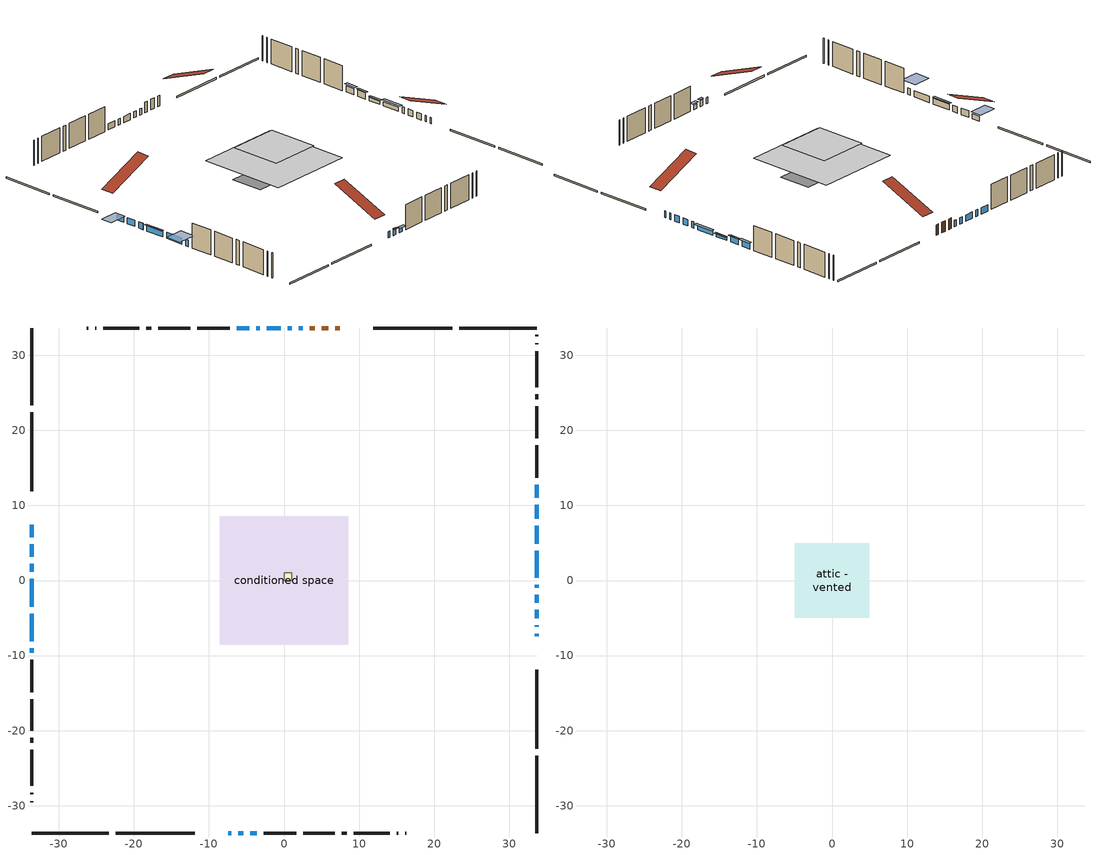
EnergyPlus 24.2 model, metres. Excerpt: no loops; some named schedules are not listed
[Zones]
conditioned space
 floor adiabatic (AdiabaticFloorConstruction): -8.55,-8.55 -8.55,8.55 8.55,8.55 8.55,-8.55 z2.44
 floor foundation (Slab1 construction): -7.34,-3.25 -7.34,3.25 7.34,3.25 7.34,-3.25 z0
 wall outside (RimJoist1 construction): 33.62,33.62 23.32,33.62 / -33.62,-33.62 -23.32,-33.62 / -33.62,33.62 -33.62,23.32 / 33.62,-33.62 33.62,-23.32 z0:0.3
 wall outside (RimJoist2 construction): 22.39,33.62 11.86,33.62 / -22.39,-33.62 -11.86,-33.62 / -33.62,22.39 -33.62,11.86 / 33.62,-22.39 33.62,-11.86 z0:0.3
 wall outside (AdiabaticWallConstruction 1): 7.42,33.62 6.79,33.62 / 5.86,33.62 5,33.62 / 4.08,33.62 3.44,33.62 z0:2.03
 wall outside (AdiabaticWallConstruction): 33.62,-7.42 33.62,-7.11 / -33.62,4.84 -33.62,3.14 / 33.62,-6.19 33.62,-5.93 / 33.62,-5 33.62,-3.92 / 33.62,-2.99 33.62,-1.88 / 33.62,-0.96 33.62,-0.54 / 2.51,33.62 1.97,33.62 / 1.05,33.62 0.47,33.62 / -7.42,-33.62 -7.01,-33.62 / -33.62,2.21 -33.62,1.16 / 33.62,8.24 33.62,10.07 / -0.45,33.62 -2.29,33.62 / -6.09,-33.62 -5.42,-33.62 / -3.21,33.62 -3.69,33.62 / -4.62,33.62 -6.32,33.62 / -33.62,-4.46 -33.62,-8.07 z0:1.22; -33.62,7.42 -33.62,5.77 z0:0.97; 33.62,0.39 33.62,3.94 z0:0.81; 33.62,4.87 33.62,7.31 z0:0.61; -33.62,0.23 -33.62,-3.53 / 33.62,11 33.62,12.78 z0:1.17; -4.49,-33.62 -3.63,-33.62 z0:0.86; -33.62,-9 -33.62,-9.61 z0:1.27
 wall outside (Wall1 construction): -7.25,33.62 -11.57,33.62 / -2.7,-33.62 1.62,-33.62 / -33.62,-10.54 -33.62,-14.86 / 33.62,13.7 33.62,18.03 z0:4.88
 wall outside (Wall2 construction): -12.5,33.62 -16.74,33.62 / 2.55,-33.62 6.79,-33.62 / -33.62,-15.79 -33.62,-20.03 / 33.62,18.96 33.62,23.19 z0:4.88
 wall outside (Wall3 construction): -17.67,33.62 -18.33,33.62 / 7.72,-33.62 8.38,-33.62 / -33.62,-20.96 -33.62,-21.62 / 33.62,24.12 33.62,24.78 z0:4.88
 wall outside (Wall4 construction): -19.26,33.62 -24.06,33.62 / 9.31,-33.62 14.11,-33.62 / -33.62,-22.55 -33.62,-27.36 / 33.62,25.71 33.62,30.52 z0:4.88
 wall outside (Wall5 construction): -24.99,33.62 -25.15,33.62 / 15.04,-33.62 15.2,-33.62 / -33.62,-28.29 -33.62,-28.44 / 33.62,31.45 33.62,31.6 z0:4.88
 wall outside (Wall6 construction): -26.08,33.62 -26.24,33.62 / 16.13,-33.62 16.29,-33.62 / -33.62,-29.37 -33.62,-29.53 / 33.62,32.53 33.62,32.69 z0:4.88
 window (WindowConstruction 21): 33.62,-7.42 33.62,-7.11 z0:1.22
 window (WindowConstruction 7): -33.62,7.42 -33.62,5.77 z0:0.97
 window (WindowConstruction 8): -33.62,4.84 -33.62,3.14 z0:1.22
 window (WindowConstruction 22): 33.62,-6.19 33.62,-5.93 z0:1.22
 window (WindowConstruction 9): 33.62,-5 33.62,-3.92 z0:1.22
 window (WindowConstruction 10): 33.62,-2.99 33.62,-1.88 z0:1.22
 window (WindowConstruction 11): 33.62,-0.95 33.62,-0.54 z0:1.22
 window (WindowConstruction 12): 2.51,33.62 1.98,33.62 z0:1.22
 window (WindowConstruction 13): 1.05,33.62 0.47,33.62 z0:1.22
 window (WindowConstruction): 33.62,0.39 33.62,3.94 z0:0.81
 window (WindowConstruction 14): -7.42,-33.62 -7.01,-33.62 z0:1.22
 window (WindowConstruction 15): -33.62,2.21 -33.62,1.16 z0:1.22
 window (WindowConstruction 16): 33.62,4.87 33.62,7.31 z0:0.61
 window (WindowConstruction 17): 33.62,8.24 33.62,10.07 z0:1.22
 window (WindowConstruction 18): -0.46,33.62 -2.28,33.62 z0:1.22
 window (WindowConstruction 19): -6.08,-33.62 -5.42,-33.62 z0:1.22
 window (WindowConstruction 20): -33.62,0.23 -33.62,-3.53 z0:1.17
 window (WindowConstruction 1): 33.62,11 33.62,12.77 z0:1.17
 window (WindowConstruction 2): -3.21,33.62 -3.69,33.62 z0:1.22
 window (WindowConstruction 3): -4.62,33.62 -6.32,33.62 z0:1.22
 window (WindowConstruction 4): -4.49,-33.62 -3.63,-33.62 z0:0.86
 window (WindowConstruction 5): -33.62,-4.46 -33.62,-8.07 z0:1.22
 window (WindowConstruction 6): -33.62,-9 -33.62,-9.61 z0:1.27
 door (Door): 7.42,33.62 6.79,33.62 z0:2.03
 door (Door 1): 5.86,33.62 5.01,33.62 z0:2.03
 door (Door 2): 4.08,33.62 3.44,33.62 z0:2.03
 ceiling adiabatic (AdiabaticFloorConstruction): 8.55,-8.55 8.55,8.55 -8.55,8.55 -8.55,-8.55 z2.44
furnace airloop ret air zone
 floor adiabatic (AdiabaticConst): 0,0 0,1 1,1 1,0 z0
 wall adiabatic (AdiabaticConst): 0,1 0,0 1,0 1,1 0,1 z0:1
 ceiling adiabatic (AdiabaticConst): 1,0 1,1 0,1 0,0 z1
attic - vented
 floor to conditioned space (Floor1 construction Reversed): -4.96,-4.96 -4.96,4.96 4.96,4.96 4.96,-4.96 z4.88
 roof outside (Roof1 construction): 8.35,33.62,4.88 8.35,24.09,8.85 10.93,24.09,8.85 10.93,33.62,4.88; -8.35,-33.62,4.88 -8.35,-24.09,8.85 -10.93,-24.09,8.85 -10.93,-33.62,4.88; -33.62,8.35,4.88 -24.09,8.35,8.85 -24.09,10.93,8.85 -33.62,10.93,4.88; 33.62,-8.35,4.88 24.09,-8.35,8.85 24.09,-10.93,8.85 33.62,-10.93,4.88
shading: -33.62,5.47 -33.62,7.72 -37.28,7.72 -37.28,5.47 z1.26; 33.62,4.24 33.62,0.09 34.23,0.09 34.23,4.24 z1.11; 33.62,7.46 33.62,4.72 34.08,4.72 34.08,7.46 z0.76; 33.62,10.22 33.62,8.09 34.08,8.09 34.08,10.22 z1.37; -5.27,-33.62 -6.23,-33.62 -6.23,-34.08 -5.27,-34.08 z1.37; -33.62,-3.68 -33.62,0.38 -34.08,0.38 -34.08,-3.68 z1.32; 33.62,13.07 33.62,10.7 34.23,10.7 34.23,13.07 z1.47; -3.33,-33.62 -4.79,-33.62 -4.79,-34.23 -3.33,-34.23 z1.16; -33.62,-10.83 -33.62,-7.78 -37.28,-7.78 -37.28,-10.83 z2.49
[Building]
Building 1: Terrain=Suburbs
[Site:Location]
Vancouver Intl AP_BC: Latitude {deg}=49.19; Longitude {deg}=-123.18; Time Zone {hr}=-8; Elevation {m}=4; Keep Site Location Information=Yes
[Site:GroundTemperature:Shallow]
8.06451, 6.96315, 6.87495, 7.3976, 9.49575, 11.5841, 13.3946, 14.5416, 14.639, 13.7062, 11.9418, 9.91751
[Site:WaterMainsTemperature]
Calculation Method=Schedule; Temperature Schedule=mains temperature schedule
[Material] Roughness=Rough; Thermal Absorptance=0.9
Name | Thickness {m} | Conductivity {W/m-K} | Density {kg/m3} | Specific Heat {J/kg-K} | Solar Absorptance | Visible Absorptance
asphalt or fiberglass shingles | 0.00635 | 0.162714 | 1121.4 | 1465.45 | 0.4 | 0.4
ceiling loosefill ins | 0.338667 | 0.0480833 | 16.02 | 1046.75 | 0.7 | 0.7
ceiling stud and cavity | 0.1397 | 0.221611 | 65.682 | 1177.47 | 0.7 | 0.7
concrete 4.0 in. | 0.1016 | 1.803125 | 2242.8 | 837.4 | 0.7 | 0.7
door material | 0.04445 | 0.20624 | 512.64 | 1214.23 | 0.7 | 0.7
door material 1 | 0.04445 | 0.188738 | 512.64 | 1214.23 | 0.7 | 0.7
floor covering | 0.0127 | 0.0433444 | 54.468 | 1339.84 | 0.6 | 0.6
floor rigid ins; wall rigid ins 1 | 0.512978 | 0.029427 | 32.04 | 1214.23 | 0.7 | 0.7
floor stud and cavity | 0.1397 | 1.75129 | 37.0049 | 1207.88 | 0.7 | 0.7
furniture material conditioned space 1 | 0.1524 | 0.115458 | 640.8 | 1214.23 | 0.6 | 0.6
gypsum board | 0.0127 | 0.160291 | 801 | 837.4 | 0.6 | 0.6
osb sheathing 0.5 in. | 0.0127 | 0.115458 | 512.64 | 1214.23 | 0.7 | 0.7
osb sheathing 0.75 in. | 0.01905 | 0.115458 | 512.64 | 1214.23 | 0.7 | 0.7
osb sheathing 2.0 in. | 0.0508 | 0.115458 | 512.64 | 1214.23 | 0.7 | 0.7
rim joist rigid ins; wall rigid ins | 0.051816 | 0.029427 | 32.04 | 1214.23 | 0.7 | 0.7
rim joist stud and cavity | 0.0508 | 0.0495211 | 125.044 | 1163.47 | 0.6 | 0.6
rim joist stud and cavity 1 | 0.0508 | 0.037198 | 125.044 | 1163.47 | 0.6 | 0.6
wall stud and cavity | 0.1397 | 0.125935 | 139.0536 | 1170.24 | 0.7 | 0.7
wall stud and cavity 1 | 0.1397 | 0.128797 | 139.0536 | 1170.24 | 0.7 | 0.7
wall stud and cavity 2 | 0.1397 | 0.0834262 | 139.0536 | 1170.24 | 0.7 | 0.7
wall stud and cavity 3 | 0.1397 | 0.0796569 | 139.0536 | 1170.24 | 0.7 | 0.7
wall stud and cavity 4 | 0.1397 | 0.126942 | 139.0536 | 1170.24 | 0.7 | 0.7
wall stud and cavity 5 | 0.1397 | 0.231988 | 139.0536 | 1170.24 | 0.7 | 0.7
wall stud and cavity 6 | 0.0889 | 0.380278 | 52.3479 | 1209.89 | 0.7 | 0.7
wall stud and cavity 7 | 0.0889 | 0.391764 | 83.0341 | 1211.67 | 0.7 | 0.7
wood siding | 0.0254 | 0.102417 | 544.68 | 1172.36 | 0.4 | 0.4
wood siding 1; wood siding 2; wood siding 3 | 0.0254 | 0.102417 | 544.68 | 1172.36 | 0.7 | 0.7
[Material:NoMass]
Adiabatic: Roughness=Rough; Thermal Resistance {m2-K/W}=176.1; Thermal Absorptance=0.9; Solar Absorptance=0.7; Visible Absorptance=0.7
[WindowMaterial:SimpleGlazingSystem]
Name | U-Factor {W/m2-K} | Solar Heat Gain Coefficient
WindowMaterial | 2.78222 | 0.56
WindowMaterial 1 | 2.78847 | 0.6
WindowMaterial 10 | 2.76632 | 0.48
WindowMaterial 11 | 4.79848 | 0.65
WindowMaterial 12 | 2.76008 | 0.45
WindowMaterial 13 | 2.765186 | 0.47
WindowMaterial 14 | 1.303101 | 0.23
WindowMaterial 15 | 1.3843 | 0.25
WindowMaterial 16 | 1.19352 | 0.21
WindowMaterial 17 | 1.38203 | 0.25
WindowMaterial 18 | 5.20275 | 0.65
WindowMaterial 19 | 2.74134 | 0.56
WindowMaterial 2 | 2.765186 | 0.46
WindowMaterial 3 | 2.77143 | 0.49
WindowMaterial 4 | 2.79471 | 0.64
WindowMaterial 5 | 4.88535 | 0.6
WindowMaterial 6 | 5.73989 | 0.75
WindowMaterial 7 | 2.98606 | 0.61
WindowMaterial 8 | 2.92587 | 0.66
WindowMaterial 9 | 5.3447 | 0.68
[Construction]
AdiabaticConst: Adiabatic
AdiabaticFloorConstruction: floor stud and cavity, floor rigid ins, osb sheathing 0.75 in., floor covering
AdiabaticWallConstruction: wood siding 2, wall rigid ins 1, wall stud and cavity 6, gypsum board
AdiabaticWallConstruction 1: wood siding 3, wall rigid ins 1, wall stud and cavity 6, gypsum board
Door: door material
Door 1; Door 2: door material 1
Floor1 construction Reversed: gypsum board, ceiling stud and cavity, ceiling loosefill ins
furniture construction conditioned space 1: furniture material conditioned space 1
PartitionWallConstruction: gypsum board, wall stud and cavity 7, gypsum board
RimJoist1 construction: wood siding 1, osb sheathing 2.0 in., rim joist stud and cavity
RimJoist2 construction: wood siding 1, rim joist rigid ins, osb sheathing 2.0 in., rim joist stud and cavity 1
Roof1 construction: asphalt or fiberglass shingles
Slab1 construction: concrete 4.0 in.
Wall1 construction: wood siding, osb sheathing 0.5 in., wall stud and cavity, gypsum board
Wall2 construction: wood siding, osb sheathing 0.5 in., wall stud and cavity 1, gypsum board
Wall3 construction: wood siding, osb sheathing 0.5 in., wall stud and cavity 2, gypsum board
Wall4 construction: wood siding, wall rigid ins, osb sheathing 0.5 in., wall stud and cavity 3, gypsum board
Wall5 construction: wood siding, osb sheathing 0.5 in., wall stud and cavity 4, gypsum board
Wall6 construction: wood siding, osb sheathing 0.5 in., wall stud and cavity 5, gypsum board
WindowConstruction: WindowMaterial
WindowConstruction 1; WindowConstruction 3; WindowConstruction 8: WindowMaterial 1
WindowConstruction 10: WindowMaterial 8
WindowConstruction 11: WindowMaterial 9
WindowConstruction 12: WindowMaterial 10
WindowConstruction 13: WindowMaterial 11
WindowConstruction 14: WindowMaterial 12
WindowConstruction 15: WindowMaterial 13
WindowConstruction 16; WindowConstruction 18: WindowMaterial 14
WindowConstruction 17: WindowMaterial 15
WindowConstruction 19: WindowMaterial 16
WindowConstruction 2: WindowMaterial 2
WindowConstruction 20: WindowMaterial 17
WindowConstruction 21: WindowMaterial 18
WindowConstruction 22: WindowMaterial 19
WindowConstruction 4: WindowMaterial 3
WindowConstruction 5: WindowMaterial 4
WindowConstruction 6: WindowMaterial 5
WindowConstruction 7: WindowMaterial 6
WindowConstruction 9: WindowMaterial 7
[Zone] Multiplier=1
Name | Volume {m3} | Part of Total Floor Area
attic - vented | 62.5989 | Yes
conditioned space | 491.9 | Yes
furnace airloop ret air zone | 1 | No
[Space]
Name | Zone | Volume {m3} | Space Type
attic - vented 1 | attic - vented | 62.5989
conditioned space 1 | conditioned space | 491.9
furnace airloop ret air space | furnace airloop ret air zone |  | Plenum Space Type
[OtherEquipment] Design Level Calculation Method=EquipmentLevel
Name | Fuel Type | Zone or ZoneList or Space or SpaceList | Schedule | Design Level {W} | Fraction Latent | Fraction Radiant | Fraction Lost
furnace airloop_0 RetCondToDZ; furnace airloop_0 SupCondToDZ; furnace airloop_0 SupSensLkToDZ | None | attic - vented 1 | Always On Discrete | 0 | 0 | 0 | 0
furnace airloop_0 SupLatLkToDZ | None | attic - vented 1 | Always On Discrete | 0 | 1 | 0 | 0
clothes dryer 1 | Electricity | conditioned space 1 | clothes dryer schedule | 0 | 0.015 | 0.081 | 0.85
cooking range 1 | Electricity | conditioned space 1 | cooking range schedule | 0 | 0.08 | 0.432 | 0.2
furnace airloop_0 SupCondToLv; furnace airloop_0 SupSensLkToCond; mech vent house fan sensible load | None | conditioned space 1 | Always On Discrete | 0 | 0 | 0 | 0
furnace airloop_0 SupLatLkToCond; mech vent house fan latent load | None | conditioned space 1 | Always On Discrete | 0 | 1 | 0 | 0
general water use latent | None | conditioned space 1 | general water use schedule | 62.594 | 1 | 0 | 0
general water use sensible | None | conditioned space 1 | general water use schedule | -61.6891 | 0 | 0.6 | 0
water heater energy adjustment1 | NaturalGas | conditioned space 1 | Always On Discrete | 0.01 | 0 | 0 | 1
furnace airloop_0 RetCondToRP; furnace airloop_0 RetSensLkToRP | None | furnace airloop ret air space | Always On Discrete | 0 | 0 | 0 | 0
furnace airloop_0 RetLatLkToRP | None | furnace airloop ret air space | Always On Discrete | 0 | 1 | 0 | 0
[ZoneInfiltration:DesignFlowRate] Schedule=Always On Discrete; Design Flow Rate Calculation Method=Flow/Zone; Design Flow Rate {m3/s}=0
Name | Zone or ZoneList or Space or SpaceList
attic_vented 1 duct leakage imbalance infil flow | attic - vented 1
infil flow; natural vent flow; whole house fan flow | conditioned space 1
[ZoneInfiltration:EffectiveLeakageArea]
infil attic - vented 1: Zone or Space=attic - vented 1; Schedule=Always On Discrete; Effective Air Leakage Area {cm2}=4072.97; Stack Coefficient=0.000276182; Wind Coefficient=1.12284e-05
[ZoneMixing] Schedule=Always On Continuous; Design Flow Rate Calculation Method=Flow/Zone; Design Flow Rate {m3/s}=0
Name | Zone or Space | Source Zone or Space
furnace airloop_0 ZoneMixCondToDZ mix; whole house fan mix | attic - vented | conditioned space
furnace airloop_0 ZoneMixDZToCond mix | conditioned space | attic - vented
[SurfaceProperty:ExposedFoundationPerimeter]
Slab1: Exposed Perimeter Calculation Method=TotalExposedPerimeter; Total Exposed Perimeter {m}=42.367
[InternalMass] Zone or ZoneList=conditioned space; Space or SpaceList=conditioned space 1
Name | Construction | Surface Area {m2}
furniture mass conditioned space 1 | furniture construction conditioned space 1 | 155.084
partition wall mass | PartitionWallConstruction | 387.71
[Lights]
interior lighting: Zone or ZoneList or Space or SpaceList=conditioned space 1; Schedule=interior lighting schedule; Design Level Calculation Method=LightingLevel; Lighting Level {W}=343.2; Return Air Fraction=0; Fraction Radiant=0.6; Fraction Visible=0.2; Fraction Replaceable=1
[People]
occupants: Zone or ZoneList or Space or SpaceList=conditioned space 1; Number of People Schedule=occupants schedule; Number of People Calculation Method=People; Number of People=3; Fraction Radiant=0.314171; Sensible Heat Fraction=0.56303; Activity Level Schedule=occupants activity schedule; Carbon Dioxide Generation Rate {m3/s-W}=0; Enable ASHRAE 55 Comfort Warnings=No; Mean Radiant Temperature Calculation Type=EnclosureAveraged
[ElectricEquipment] Zone or ZoneList or Space or SpaceList=conditioned space 1; Design Level Calculation Method=EquipmentLevel
Name | Schedule | Design Level {W} | Fraction Latent | Fraction Radiant | Fraction Lost
clothes dryer | clothes dryer schedule | 140.772 | 0.015 | 0.081 | 0.85
clothes washer | clothes washer schedule | 32.1985 | 0.03 | 0.162 | 0.7
cooking range | cooking range schedule | 215.147 | 0.08 | 0.432 | 0.2
dishwasher | dishwasher schedule | 66.8632 | 0.3 | 0.18 | 0.4
fridge | fridge schedule | 72.9452 | 0 | 0.6 | 0
mech vent bath fan 0 | mech vent bath fan 0 schedule | 25.1 | 0 | 0 | 1
mech vent bath fan 1 | mech vent bath fan 1 schedule | 25.1 | 0 | 0 | 1
mech vent house fan | mech vent house fan schedule | 0 | 0 | 0 | 1
mech vent house fan cfis | mech vent house fan cfis schedule | 0 | 0 | 0 | 0
mech vent range fan 0 | mech vent range fan 0 schedule | 57 | 0 | 0 | 1
misc plug loads | misc plug loads schedule | 494.7 | 0.045 | 0.513 | 0.1
whole house fan | Always On Discrete | 0 | 0 | 0 | 1
[SpaceList]
Plenum Space Type: furnace airloop ret air space
[AirLoopHVAC:ReturnPlenum]
Air Loop HVAC Return Plenum 1: Zone=furnace airloop ret air zone
[Foundation:Kiva]
Foundation Kiva 1: Initial Indoor Air Temperature {C}=18; Wall Height Above Grade {m}=0.1016; Wall Depth Below Slab {m}=0.2032
[Foundation:Kiva:Settings]
Soil Conductivity {W/m-K}=0.849921; Soil Density {kg/m3}=1842.3; Soil Specific Heat {J/kg-K}=418.7; Ground Solar Absorptivity=0.9; Ground Thermal Absorptivity=0.9; Ground Surface Roughness {m}=0.03; Far-Field Width {m}=40; Deep-Ground Boundary Condition=ZeroFlux; Deep-Ground Depth {m}=40; Minimum Cell Dimension {m}=0.2; Maximum Cell Growth Coefficient=3; Simulation Timestep=Timestep
[Exterior:Lights]
exterior lighting: Schedule=exterior lighting schedule; Design Level {W}=75.6
[EnergyManagementSystem:Sensor] Output:Variable or Output:Meter Index Key=attic - vented
Name | Output:Variable or Output:Meter
furnace_airloop_0_DZ_T_s | Zone Air Temperature
furnace_airloop_0_DZ_W_s | Zone Mean Air Humidity Ratio
[Schedule:Constant]
Name | Hourly Value
Always On Discrete; Always On Continuous; mech vent house fan schedule; mech vent house fan cfis schedule | 1
occupants activity schedule | 117.228
fridge schedule | 0
[Schedule:Week:Daily]
interior lighting schedule Week Rule - Jan1-Jan27: interior lighting schedule day, interior lighting schedule day, interior lighting schedule day, interior lighting schedule day, interior lighting schedule day, interior lighting schedule day, interior lighting schedule day, interior lighting schedule default day, interior lighting schedule default day, interior lighting schedule default day, interior lighting schedule default day, interior lighting schedule default day
interior lighting schedule Week Rule - Jan28-Feb3: interior lighting schedule day, interior lighting schedule day, interior lighting schedule day, interior lighting schedule day, interior lighting schedule day 1, interior lighting schedule day 1, interior lighting schedule day 1, interior lighting schedule default day, interior lighting schedule default day, interior lighting schedule default day, interior lighting schedule default day, interior lighting schedule default day
interior lighting schedule Week Rule - Feb4-Feb24: interior lighting schedule day 1, interior lighting schedule day 1, interior lighting schedule day 1, interior lighting schedule day 1, interior lighting schedule day 1, interior lighting schedule day 1, interior lighting schedule day 1, interior lighting schedule default day, interior lighting schedule default day, interior lighting schedule default day, interior lighting schedule default day, interior lighting schedule default day
interior lighting schedule Week Rule - Feb25-Mar3: interior lighting schedule day 1, interior lighting schedule day 1, interior lighting schedule day 1, interior lighting schedule day 1, interior lighting schedule day 2, interior lighting schedule day 2, interior lighting schedule day 2, interior lighting schedule default day, interior lighting schedule default day, interior lighting schedule default day, interior lighting schedule default day, interior lighting schedule default day
interior lighting schedule Week Rule - Mar4-Mar31: interior lighting schedule day 2, interior lighting schedule day 2, interior lighting schedule day 2, interior lighting schedule day 2, interior lighting schedule day 2, interior lighting schedule day 2, interior lighting schedule day 2, interior lighting schedule default day, interior lighting schedule default day, interior lighting schedule default day, interior lighting schedule default day, interior lighting schedule default day
interior lighting schedule Week Rule - Apr1-Apr28: interior lighting schedule day 3, interior lighting schedule day 3, interior lighting schedule day 3, interior lighting schedule day 3, interior lighting schedule day 3, interior lighting schedule day 3, interior lighting schedule day 3, interior lighting schedule default day, interior lighting schedule default day, interior lighting schedule default day, interior lighting schedule default day, interior lighting schedule default day
interior lighting schedule Week Rule - Apr29-May5: interior lighting schedule day 3, interior lighting schedule day 3, interior lighting schedule day 4, interior lighting schedule day 4, interior lighting schedule day 4, interior lighting schedule day 4, interior lighting schedule day 4, interior lighting schedule default day, interior lighting schedule default day, interior lighting schedule default day, interior lighting schedule default day, interior lighting schedule default day
interior lighting schedule Week Rule - May6-May26: interior lighting schedule day 4, interior lighting schedule day 4, interior lighting schedule day 4, interior lighting schedule day 4, interior lighting schedule day 4, interior lighting schedule day 4, interior lighting schedule day 4, interior lighting schedule default day, interior lighting schedule default day, interior lighting schedule default day, interior lighting schedule default day, interior lighting schedule default day
interior lighting schedule Week Rule - May27-Jun2: interior lighting schedule day 4, interior lighting schedule day 4, interior lighting schedule day 4, interior lighting schedule day 4, interior lighting schedule day 4, interior lighting schedule day 5, interior lighting schedule day 5, interior lighting schedule default day, interior lighting schedule default day, interior lighting schedule default day, interior lighting schedule default day, interior lighting schedule default day
interior lighting schedule Week Rule - Jun3-Jun30: interior lighting schedule day 5, interior lighting schedule day 5, interior lighting schedule day 5, interior lighting schedule day 5, interior lighting schedule day 5, interior lighting schedule day 5, interior lighting schedule day 5, interior lighting schedule default day, interior lighting schedule default day, interior lighting schedule default day, interior lighting schedule default day, interior lighting schedule default day
interior lighting schedule Week Rule - Jul1-Jul28: interior lighting schedule day 6, interior lighting schedule day 6, interior lighting schedule day 6, interior lighting schedule day 6, interior lighting schedule day 6, interior lighting schedule day 6, interior lighting schedule day 6, interior lighting schedule default day, interior lighting schedule default day, interior lighting schedule default day, interior lighting schedule default day, interior lighting schedule default day
interior lighting schedule Week Rule - Jul29-Aug4: interior lighting schedule day 6, interior lighting schedule day 6, interior lighting schedule day 6, interior lighting schedule day 7, interior lighting schedule day 7, interior lighting schedule day 7, interior lighting schedule day 7, interior lighting schedule default day, interior lighting schedule default day, interior lighting schedule default day, interior lighting schedule default day, interior lighting schedule default day
interior lighting schedule Week Rule - Aug5-Aug25: interior lighting schedule day 7, interior lighting schedule day 7, interior lighting schedule day 7, interior lighting schedule day 7, interior lighting schedule day 7, interior lighting schedule day 7, interior lighting schedule day 7, interior lighting schedule default day, interior lighting schedule default day, interior lighting schedule default day, interior lighting schedule default day, interior lighting schedule default day
interior lighting schedule Week Rule - Aug26-Sep1: interior lighting schedule day 7, interior lighting schedule day 7, interior lighting schedule day 7, interior lighting schedule day 7, interior lighting schedule day 7, interior lighting schedule day 7, interior lighting schedule day 8, interior lighting schedule default day, interior lighting schedule default day, interior lighting schedule default day, interior lighting schedule default day, interior lighting schedule default day
interior lighting schedule Week Rule - Sep2-Sep29: interior lighting schedule day 8, interior lighting schedule day 8, interior lighting schedule day 8, interior lighting schedule day 8, interior lighting schedule day 8, interior lighting schedule day 8, interior lighting schedule day 8, interior lighting schedule default day, interior lighting schedule default day, interior lighting schedule default day, interior lighting schedule default day, interior lighting schedule default day
interior lighting schedule Week Rule - Sep30-Oct6: interior lighting schedule day 8, interior lighting schedule day 9, interior lighting schedule day 9, interior lighting schedule day 9, interior lighting schedule day 9, interior lighting schedule day 9, interior lighting schedule day 9, interior lighting schedule default day, interior lighting schedule default day, interior lighting schedule default day, interior lighting schedule default day, interior lighting schedule default day
interior lighting schedule Week Rule - Oct7-Oct27: interior lighting schedule day 9, interior lighting schedule day 9, interior lighting schedule day 9, interior lighting schedule day 9, interior lighting schedule day 9, interior lighting schedule day 9, interior lighting schedule day 9, interior lighting schedule default day, interior lighting schedule default day, interior lighting schedule default day, interior lighting schedule default day, interior lighting schedule default day
interior lighting schedule Week Rule - Oct28-Nov3: interior lighting schedule day 9, interior lighting schedule day 9, interior lighting schedule day 9, interior lighting schedule day 9, interior lighting schedule day 10, interior lighting schedule day 10, interior lighting schedule day 10, interior lighting schedule default day, interior lighting schedule default day, interior lighting schedule default day, interior lighting schedule default day, interior lighting schedule default day
interior lighting schedule Week Rule - Nov4-Nov24: interior lighting schedule day 10, interior lighting schedule day 10, interior lighting schedule day 10, interior lighting schedule day 10, interior lighting schedule day 10, interior lighting schedule day 10, interior lighting schedule day 10, interior lighting schedule default day, interior lighting schedule default day, interior lighting schedule default day, interior lighting schedule default day, interior lighting schedule default day
interior lighting schedule Week Rule - Nov25-Dec1: interior lighting schedule day 10, interior lighting schedule day 10, interior lighting schedule day 10, interior lighting schedule day 10, interior lighting schedule day 10, interior lighting schedule day 10, interior lighting schedule day 11, interior lighting schedule default day, interior lighting schedule default day, interior lighting schedule default day, interior lighting schedule default day, interior lighting schedule default day
interior lighting schedule Week Rule - Dec2-Dec31: interior lighting schedule day 11, interior lighting schedule day 11, interior lighting schedule day 11, interior lighting schedule day 11, interior lighting schedule day 11, interior lighting schedule day 11, interior lighting schedule day 11, interior lighting schedule default day, interior lighting schedule default day, interior lighting schedule default day, interior lighting schedule default day, interior lighting schedule default day
occupants schedule Week Rule - Jan1-Dec31: occupants schedule day, occupants schedule day, occupants schedule day, occupants schedule day, occupants schedule day, occupants schedule day, occupants schedule day, occupants schedule default day, occupants schedule default day, occupants schedule default day, occupants schedule default day, occupants schedule default day
clothes dryer schedule Week Rule - Jan1-Dec31: clothes dryer schedule day, clothes dryer schedule day, clothes dryer schedule day, clothes dryer schedule day, clothes dryer schedule day, clothes dryer schedule day, clothes dryer schedule day, clothes dryer schedule default day, clothes dryer schedule default day, clothes dryer schedule default day, clothes dryer schedule default day, clothes dryer schedule default day
clothes washer schedule Week Rule - Jan1-Dec31: clothes washer schedule day, clothes washer schedule day, clothes washer schedule day, clothes washer schedule day, clothes washer schedule day, clothes washer schedule day, clothes washer schedule day, clothes washer schedule default day, clothes washer schedule default day, clothes washer schedule default day, clothes washer schedule default day, clothes washer schedule default day
cooking range schedule Week Rule - Jan1-Dec31: cooking range schedule day, cooking range schedule day, cooking range schedule day, cooking range schedule day, cooking range schedule day, cooking range schedule day, cooking range schedule day, cooking range schedule default day, cooking range schedule default day, cooking range schedule default day, cooking range schedule default day, cooking range schedule default day
dishwasher schedule Week Rule - Jan1-Dec31: dishwasher schedule day, dishwasher schedule day, dishwasher schedule day, dishwasher schedule day, dishwasher schedule day, dishwasher schedule day, dishwasher schedule day, dishwasher schedule default day, dishwasher schedule default day, dishwasher schedule default day, dishwasher schedule default day, dishwasher schedule default day
mech vent bath fan 0 schedule Week Rule - Jan1-Dec31: mech vent bath fan 0 schedule day, mech vent bath fan 0 schedule day, mech vent bath fan 0 schedule day, mech vent bath fan 0 schedule day, mech vent bath fan 0 schedule day, mech vent bath fan 0 schedule day, mech vent bath fan 0 schedule day, mech vent bath fan 0 schedule default day, mech vent bath fan 0 schedule default day, mech vent bath fan 0 schedule default day, mech vent bath fan 0 schedule default day, mech vent bath fan 0 schedule default day
mech vent bath fan 1 schedule Week Rule - Jan1-Dec31: mech vent bath fan 1 schedule day, mech vent bath fan 1 schedule day, mech vent bath fan 1 schedule day, mech vent bath fan 1 schedule day, mech vent bath fan 1 schedule day, mech vent bath fan 1 schedule day, mech vent bath fan 1 schedule day, mech vent bath fan 1 schedule default day, mech vent bath fan 1 schedule default day, mech vent bath fan 1 schedule default day, mech vent bath fan 1 schedule default day, mech vent bath fan 1 schedule default day
mech vent range fan 0 schedule Week Rule - Jan1-Dec31: mech vent range fan 0 schedule day, mech vent range fan 0 schedule day, mech vent range fan 0 schedule day, mech vent range fan 0 schedule day, mech vent range fan 0 schedule day, mech vent range fan 0 schedule day, mech vent range fan 0 schedule day, mech vent range fan 0 schedule default day, mech vent range fan 0 schedule default day, mech vent range fan 0 schedule default day, mech vent range fan 0 schedule default day, mech vent range fan 0 schedule default day
general water use schedule Week Rule - Jan1-Dec31: general water use schedule day, general water use schedule day, general water use schedule day, general water use schedule day, general water use schedule day, general water use schedule day, general water use schedule day, general water use schedule default day, general water use schedule default day, general water use schedule default day, general water use schedule default day, general water use schedule default day
[Schedule:Year]
interior lighting schedule: interior lighting schedule Week Rule - Jan1-Jan27, 1, 1, 1, 27, interior lighting schedule Week Rule - Jan28-Feb3, 1, 28, 2, 3, interior lighting schedule Week Rule - Feb4-Feb24, 2, 4, 2, 24, interior lighting schedule Week Rule - Feb25-Mar3, 2, 25, 3, 3, interior lighting schedule Week Rule - Mar4-Mar31, 3, 4, 3, 31, interior lighting schedule Week Rule - Apr1-Apr28, 4, 1, 4, 28, interior lighting schedule Week Rule - Apr29-May5, 4, 29, 5, 5, interior lighting schedule Week Rule - May6-May26, 5, 6, 5, 26, interior lighting schedule Week Rule - May27-Jun2, 5, 27, 6, 2, interior lighting schedule Week Rule - Jun3-Jun30, 6, 3, 6, 30, interior lighting schedule Week Rule - Jul1-Jul28, 7, 1, 7, 28, interior lighting schedule Week Rule - Jul29-Aug4, 7, 29, 8, 4, interior lighting schedule Week Rule - Aug5-Aug25, 8, 5, 8, 25, interior lighting schedule Week Rule - Aug26-Sep1, 8, 26, 9, 1, interior lighting schedule Week Rule - Sep2-Sep29, 9, 2, 9, 29, interior lighting schedule Week Rule - Sep30-Oct6, 9, 30, 10, 6, interior lighting schedule Week Rule - Oct7-Oct27, 10, 7, 10, 27, interior lighting schedule Week Rule - Oct28-Nov3, 10, 28, 11, 3, interior lighting schedule Week Rule - Nov4-Nov24, 11, 4, 11, 24, interior lighting schedule Week Rule - Nov25-Dec1, 11, 25, 12, 1, interior lighting schedule Week Rule - Dec2-Dec31, 12, 2, 12, 31
occupants schedule: occupants schedule Week Rule - Jan1-Dec31, 1, 1, 12, 31
clothes dryer schedule: clothes dryer schedule Week Rule - Jan1-Dec31, 1, 1, 12, 31
clothes washer schedule: clothes washer schedule Week Rule - Jan1-Dec31, 1, 1, 12, 31
cooking range schedule: cooking range schedule Week Rule - Jan1-Dec31, 1, 1, 12, 31
dishwasher schedule: dishwasher schedule Week Rule - Jan1-Dec31, 1, 1, 12, 31
mech vent bath fan 0 schedule: mech vent bath fan 0 schedule Week Rule - Jan1-Dec31, 1, 1, 12, 31
mech vent bath fan 1 schedule: mech vent bath fan 1 schedule Week Rule - Jan1-Dec31, 1, 1, 12, 31
mech vent range fan 0 schedule: mech vent range fan 0 schedule Week Rule - Jan1-Dec31, 1, 1, 12, 31
misc plug loads schedule: misc plug loads schedule Week Rule - Jan1-Dec31, 1, 1, 12, 31
general water use schedule: general water use schedule Week Rule - Jan1-Dec31, 1, 1, 12, 31
exterior lighting schedule: exterior lighting schedule Week Rule - Jan1-Jan27, 1, 1, 1, 27, exterior lighting schedule Week Rule - Jan28-Feb3, 1, 28, 2, 3, exterior lighting schedule Week Rule - Feb4-Feb24, 2, 4, 2, 24, exterior lighting schedule Week Rule - Feb25-Mar3, 2, 25, 3, 3, exterior lighting schedule Week Rule - Mar4-Mar31, 3, 4, 3, 31, exterior lighting schedule Week Rule - Apr1-Apr28, 4, 1, 4, 28, exterior lighting schedule Week Rule - Apr29-May5, 4, 29, 5, 5, exterior lighting schedule Week Rule - May6-May26, 5, 6, 5, 26, exterior lighting schedule Week Rule - May27-Jun2, 5, 27, 6, 2, exterior lighting schedule Week Rule - Jun3-Jun30, 6, 3, 6, 30, exterior lighting schedule Week Rule - Jul1-Jul28, 7, 1, 7, 28, exterior lighting schedule Week Rule - Jul29-Aug4, 7, 29, 8, 4, exterior lighting schedule Week Rule - Aug5-Aug25, 8, 5, 8, 25, exterior lighting schedule Week Rule - Aug26-Sep1, 8, 26, 9, 1, exterior lighting schedule Week Rule - Sep2-Sep29, 9, 2, 9, 29, exterior lighting schedule Week Rule - Sep30-Oct6, 9, 30, 10, 6, exterior lighting schedule Week Rule - Oct7-Oct27, 10, 7, 10, 27, exterior lighting schedule Week Rule - Oct28-Nov3, 10, 28, 11, 3, exterior lighting schedule Week Rule - Nov4-Nov24, 11, 4, 11, 24, exterior lighting schedule Week Rule - Nov25-Dec1, 11, 25, 12, 1, exterior lighting schedule Week Rule - Dec2-Dec31, 12, 2, 12, 31
[Schedule:Compact]
mains temperature schedule: Through: 01/01, For: AllDays, Until: 24:00, 11.375, Through: 01/02, For: AllDays, Until: 24:00, 11.3367, Through: 01/03, For: AllDays, Until: 24:00, 11.2994, Through: 01/04, For: AllDays, Until: 24:00, 11.2628, Through: 01/05, For: AllDays, Until: 24:00, 11.2267, Through: 01/06, For: AllDays, Until: 24:00, 11.1917, Through: 01/07, For: AllDays, Until: 24:00, 11.1578, Through: 01/08, For: AllDays, Until: 24:00, 11.1244, Through: 01/09, For: AllDays, Until: 24:00, 11.0917, Through: 01/10, For: AllDays, Until: 24:00, 11.06, Through: 01/11, For: AllDays, Until: 24:00, 11.0289, Through: 01/12, For: AllDays, Until: 24:00, 10.9989, Through: 01/13, For: AllDays, Until: 24:00, 10.97, Through: 01/14, For: AllDays, Until: 24:00, 10.9417, Through: 01/15, For: AllDays, Until: 24:00, 10.9139, Through: 01/16, For: AllDays, Until: 24:00, 10.8878, Through: 01/17, For: AllDays, Until: 24:00, 10.8622, Through: 01/18, For: AllDays, Until: 24:00, 10.8372, Through: 01/19, For: AllDays, Until: 24:00, 10.8133, Through: 01/20, For: AllDays, Until: 24:00, 10.7906, Through: 01/21, For: AllDays, Until: 24:00, 10.7683, Through: 01/22, For: AllDays, Until: 24:00, 10.7478, Through: 01/23, For: AllDays, Until: 24:00, 10.7272, Through: 01/24, For: AllDays, Until: 24:00, 10.7083, Through: 01/25, For: AllDays, Until: 24:00, 10.69, Through: 01/26, For: AllDays, Until: 24:00, 10.6728, Through: 01/27, For: AllDays, Until: 24:00, 10.6567, Through: 01/28, For: AllDays, Until: 24:00, 10.6411, Through: 01/29, For: AllDays, Until: 24:00, 10.6267, Through: 01/30, For: AllDays, Until: 24:00, 10.6133, Through: 01/31, For: AllDays, Until: 24:00, 10.6011, Through: 02/01, For: AllDays, Until: 24:00, 10.59, Through: 02/02, For: AllDays, Until: 24:00, 10.5794, Through: 02/03, For: AllDays, Until: 24:00, 10.57, Through: 02/04, For: AllDays, Until: 24:00, 10.5617, Through: 02/05, For: AllDays, Until: 24:00, 10.5539, Through: 02/06, For: AllDays, Until: 24:00, 10.5478, Through: 02/07, For: AllDays, Until: 24:00, 10.5422, Through: 02/08, For: AllDays, Until: 24:00, 10.5378, Through: 02/09, For: AllDays, Until: 24:00, 10.5339, Through: 02/10, For: AllDays, Until: 24:00, 10.5317, Through: 02/11, For: AllDays, Until: 24:00, 10.53, Through: 02/12, For: AllDays, Until: 24:00, 10.53, Through: 02/13, For: AllDays, Until: 24:00, 10.5306, Through: 02/14, For: AllDays, Until: 24:00, 10.5317, Through: 02/15, For: AllDays, Until: 24:00, 10.5344, Through: 02/16, For: AllDays, Until: 24:00, 10.5378, Through: 02/17, For: AllDays, Until: 24:00, 10.5428, Through: 02/18, For: AllDays, Until: 24:00, 10.5483, Through: 02/19, For: AllDays, Until: 24:00, 10.5544, Through: 02/20, For: AllDays, Until: 24:00, 10.5622, Through: 02/21, For: AllDays, Until: 24:00, 10.5706, Through: 02/22, For: AllDays, Until: 24:00, 10.5806, Through: 02/23, For: AllDays, Until: 24:00, 10.5911, Through: 02/24, For: AllDays, Until: 24:00, 10.6022, Through: 02/25, For: AllDays, Until: 24:00, 10.615, Through: 02/26, For: AllDays, Until: 24:00, 10.6283, Through: 02/27, For: AllDays, Until: 24:00, 10.6428, Through: 02/28, For: AllDays, Until: 24:00, 10.6583, Through: 03/01, For: AllDays, Until: 24:00, 10.6744, Through: 03/02, For: AllDays, Until: 24:00, 10.6917, Through: 03/03, For: AllDays, Until: 24:00, 10.71, Through: 03/04, For: AllDays, Until: 24:00, 10.7294, Through: 03/05, For: AllDays, Until: 24:00, 10.7494, Through: 03/06, For: AllDays, Until: 24:00, 10.7706, Through: 03/07, For: AllDays, Until: 24:00, 10.7928, Through: 03/08, For: AllDays, Until: 24:00, 10.8161, Through: 03/09, For: AllDays, Until: 24:00, 10.84, Through: 03/10, For: AllDays, Until: 24:00, 10.8644, Through: 03/11, For: AllDays, Until: 24:00, 10.8906, Through: 03/12, For: AllDays, Until: 24:00, 10.9167, Through: 03/13, For: AllDays, Until: 24:00, 10.9444, Through: 03/14, For: AllDays, Until: 24:00, 10.9728, Through: 03/15, For: AllDays, Until: 24:00, 11.0022, Through: 03/16, For: AllDays, Until: 24:00, 11.0322, Through: 03/17, For: AllDays, Until: 24:00, 11.0633, Through: 03/18, For: AllDays, Until: 24:00, 11.095, Through: 03/19, For: AllDays, Until: 24:00, 11.1278, Through: 03/20, For: AllDays, Until: 24:00, 11.1611, Through: 03/21, For: AllDays, Until: 24:00, 11.1956, Through: 03/22, For: AllDays, Until: 24:00, 11.2306, Through: 03/23, For: AllDays, Until: 24:00, 11.2667, Through: 03/24, For: AllDays, Until: 24:00, 11.3033, Through: 03/25, For: AllDays, Until: 24:00, 11.3406, Through: 03/26, For: AllDays, Until: 24:00, 11.3789, Through: 03/27, For: AllDays, Until: 24:00, 11.4178, Through: 03/28, For: AllDays, Until: 24:00, 11.4572, Through: 03/29, For: AllDays, Until: 24:00, 11.4978, Through: 03/30, For: AllDays, Until: 24:00, 11.5389, Through: 03/31, For: AllDays, Until: 24:00, 11.5811, Through: 04/01, For: AllDays, Until: 24:00, 11.6233, Through: 04/02, For: AllDays, Until: 24:00, 11.6667, Through: 04/03, For: AllDays, Until: 24:00, 11.7106, Through: 04/04, For: AllDays, Until: 24:00, 11.755, Through: 04/05, For: AllDays, Until: 24:00, 11.8006, Through: 04/06, For: AllDays, Until: 24:00, 11.8461, Through: 04/07, For: AllDays, Until: 24:00, 11.8928, Through: 04/08, For: AllDays, Until: 24:00, 11.9394, Through: 04/09, For: AllDays, Until: 24:00, 11.9872, Through: 04/10, For: AllDays, Until: 24:00, 12.0356, Through: 04/11, For: AllDays, Until: 24:00, 12.0844, Through: 04/12, For: AllDays, Until: 24:00, 12.1333, Through: 04/13, For: AllDays, Until: 24:00, 12.1833, Through: 04/14, For: AllDays, Until: 24:00, 12.2339, Through: 04/15, For: AllDays, Until: 24:00, 12.2844, Through: 04/16, For: AllDays, Until: 24:00, 12.3361, Through: 04/17, For: AllDays, Until: 24:00, 12.3878, Through: 04/18, For: AllDays, Until: 24:00, 12.44, Through: 04/19, For: AllDays, Until: 24:00, 12.4928, Through: 04/20, For: AllDays, Until: 24:00, 12.5456, Through: 04/21, For: AllDays, Until: 24:00, 12.5994, Through: 04/22, For: AllDays, Until: 24:00, 12.6533, Through: 04/23, For: AllDays, Until: 24:00, 12.7072, Through: 04/24, For: AllDays, Until: 24:00, 12.7622, Through: 04/25, For: AllDays, Until: 24:00, 12.8172, Through: 04/26, For: AllDays, Until: 24:00, 12.8722, Through: 04/27, For: AllDays, Until: 24:00, 12.9278, Through: 04/28, For: AllDays, Until: 24:00, 12.9839, Through: 04/29, For: AllDays, Until: 24:00, 13.04, Through: 04/30, For: AllDays, Until: 24:00, 13.0961, Through: 05/01, For: AllDays, Until: 24:00, 13.1533, Through: 05/02, For: AllDays, Until: 24:00, 13.21, Through: 05/03, For: AllDays, Until: 24:00, 13.2672, Through: 05/04, For: AllDays, Until: 24:00, 13.3244, Through: 05/05, For: AllDays, Until: 24:00, 13.3817, Through: 05/06, For: AllDays, Until: 24:00, 13.4394, Through: 05/07, For: AllDays, Until: 24:00, 13.4972, Through: 05/08, For: AllDays, Until: 24:00, 13.555, Through: 05/09, For: AllDays, Until: 24:00, 13.6133, Through: 05/10, For: AllDays, Until: 24:00, 13.6711, Through: 05/11, For: AllDays, Until: 24:00, 13.7294, Through: 05/12, For: AllDays, Until: 24:00, 13.7878, Through: 05/13, For: AllDays, Until: 24:00, 13.8461, Through: 05/14, For: AllDays, Until: 24:00, 13.9044, Through: 05/15, For: AllDays, Until: 24:00, 13.9628, Through: 05/16, For: AllDays, Until: 24:00, 14.0211, Through: 05/17, For: AllDays, Until: 24:00, 14.0789, Through: 05/18, For: AllDays, Until: 24:00, 14.1372, Through: 05/19, For: AllDays, Until: 24:00, 14.1956, Through: 05/20, For: AllDays, Until: 24:00, 14.2533, Through: 05/21, For: AllDays, Until: 24:00, 14.3117, Through: 05/22, For: AllDays, Until: 24:00, 14.3694, Through: 05/23, For: AllDays, Until: 24:00, 14.4272, Through: 05/24, For: AllDays, Until: 24:00, 14.4844, Through: 05/25, For: AllDays, Until: 24:00, 14.5422, Through: 05/26, For: AllDays, Until: 24:00, 14.5994, Through: 05/27, For: AllDays, Until: 24:00, 14.6561, Through: 05/28, For: AllDays, Until: 24:00, 14.7128, Through: 05/29, For: AllDays, Until: 24:00, 14.7694, Through: 05/30, For: AllDays, Until: 24:00, 14.8261, Through: 05/31, For: AllDays, Until: 24:00, 14.8817, Through: 06/01, For: AllDays, Until: 24:00, 14.9378, Through: 06/02, For: AllDays, Until: 24:00, 14.9933, Through: 06/03, For: AllDays, Until: 24:00, 15.0483, Through: 06/04, For: AllDays, Until: 24:00, 15.1028, Through: 06/05, For: AllDays, Until: 24:00, 15.1572, Through: 06/06, For: AllDays, Until: 24:00, 15.2117, Through: 06/07, For: AllDays, Until: 24:00, 15.265, Through: 06/08, For: AllDays, Until: 24:00, 15.3183, Through: 06/09, For: AllDays, Until: 24:00, 15.3711, Through: 06/10, For: AllDays, Until: 24:00, 15.4239, Through: 06/11, For: AllDays, Until: 24:00, 15.4756, Through: 06/12, For: AllDays, Until: 24:00, 15.5272, Through: 06/13, For: AllDays, Until: 24:00, 15.5783, Through: 06/14, For: AllDays, Until: 24:00, 15.6289, Through: 06/15, For: AllDays, Until: 24:00, 15.6789, Through: 06/16, For: AllDays, Until: 24:00, 15.7283, Through: 06/17, For: AllDays, Until: 24:00, 15.7772, Through: 06/18, For: AllDays, Until: 24:00, 15.8261, Through: 06/19, For: AllDays, Until: 24:00, 15.8739, Through: 06/20, For: AllDays, Until: 24:00, 15.9211, Through: 06/21, For: AllDays, Until: 24:00, 15.9678, Through: 06/22, For: AllDays, Until: 24:00, 16.0139, Through: 06/23, For: AllDays, Until: 24:00, 16.0594, Through: 06/24, For: AllDays, Until: 24:00, 16.1044, Through: 06/25, For: AllDays, Until: 24:00, 16.1483, Through: 06/26, For: AllDays, Until: 24:00, 16.1922, Through: 06/27, For: AllDays, Until: 24:00, 16.235, Through: 06/28, For: AllDays, Until: 24:00, 16.2772, Through: 06/29, For: AllDays, Until: 24:00, 16.3183, Through: 06/30, For: AllDays, Until: 24:00, 16.3594, Through: 07/01, For: AllDays, Until: 24:00, 16.3994, Through: 07/02, For: AllDays, Until: 24:00, 16.4389, Through: 07/03, For: AllDays, Until: 24:00, 16.4772, Through: 07/04, For: AllDays, Until: 24:00, 16.515, Through: 07/05, For: AllDays, Until: 24:00, 16.5522, Through: 07/06, For: AllDays, Until: 24:00, 16.5883, Through: 07/07, For: AllDays, Until: 24:00, 16.6239, Through: 07/08, For: AllDays, Until: 24:00, 16.6583, Through: 07/09, For: AllDays, Until: 24:00, 16.6922, Through: 07/10, For: AllDays, Until: 24:00, 16.7256, Through: 07/11, For: AllDays, Until: 24:00, 16.7578, Through: 07/12, For: AllDays, Until: 24:00, 16.7889, Through: 07/13, For: AllDays, Until: 24:00, 16.8194, Through: 07/14, For: AllDays, Until: 24:00, 16.8489, Through: 07/15, For: AllDays, Until: 24:00, 16.8778, Through: 07/16, For: AllDays, Until: 24:00, 16.9056, Through: 07/17, For: AllDays, Until: 24:00, 16.9328, Through: 07/18, For: AllDays, Until: 24:00, 16.9589, Through: 07/19, For: AllDays, Until: 24:00, 16.9839, Through: 07/20, For: AllDays, Until: 24:00, 17.0083, Through: 07/21, For: AllDays, Until: 24:00, 17.0317, Through: 07/22, For: AllDays, Until: 24:00, 17.0544, Through: 07/23, For: AllDays, Until: 24:00, 17.0761, Through: 07/24, For: AllDays, Until: 24:00, 17.0967, Through: 07/25, For: AllDays, Until: 24:00, 17.1161, Through: 07/26, For: AllDays, Until: 24:00, 17.135, Through: 07/27, For: AllDays, Until: 24:00, 17.1528, Through: 07/28, For: AllDays, Until: 24:00, 17.1694, Through: 07/29, For: AllDays, Until: 24:00, 17.1856, Through: 07/30, For: AllDays, Until: 24:00, 17.2, Through: 07/31, For: AllDays, Until: 24:00, 17.2144, Through: 08/01, For: AllDays, Until: 24:00, 17.2272, Through: 08/02, For: AllDays, Until: 24:00, 17.2389, Through: 08/03, For: AllDays, Until: 24:00, 17.25, Through: 08/04, For: AllDays, Until: 24:00, 17.26, Through: 08/05, For: AllDays, Until: 24:00, 17.2689, Through: 08/06, For: AllDays, Until: 24:00, 17.2772, Through: 08/07, For: AllDays, Until: 24:00, 17.2839, Through: 08/08, For: AllDays, Until: 24:00, 17.29, Through: 08/09, For: AllDays, Until: 24:00, 17.295, Through: 08/10, For: AllDays, Until: 24:00, 17.2989, Through: 08/11, For: AllDays, Until: 24:00, 17.3022, Through: 08/12, For: AllDays, Until: 24:00, 17.3039, Through: 08/13, For: AllDays, Until: 24:00, 17.305, Through: 08/14, For: AllDays, Until: 24:00, 17.305, Through: 08/15, For: AllDays, Until: 24:00, 17.3039, Through: 08/16, For: AllDays, Until: 24:00, 17.3022, Through: 08/17, For: AllDays, Until: 24:00, 17.2989, Through: 08/18, For: AllDays, Until: 24:00, 17.295, Through: 08/19, For: AllDays, Until: 24:00, 17.29, Through: 08/20, For: AllDays, Until: 24:00, 17.2839, Through: 08/21, For: AllDays, Until: 24:00, 17.2772, Through: 08/22, For: AllDays, Until: 24:00, 17.2689, Through: 08/23, For: AllDays, Until: 24:00, 17.26, Through: 08/24, For: AllDays, Until: 24:00, 17.25, Through: 08/25, For: AllDays, Until: 24:00, 17.2394, Through: 08/26, For: AllDays, Until: 24:00, 17.2272, Through: 08/27, For: AllDays, Until: 24:00, 17.2144, Through: 08/28, For: AllDays, Until: 24:00, 17.2006, Through: 08/29, For: AllDays, Until: 24:00, 17.1856, Through: 08/30, For: AllDays, Until: 24:00, 17.1694, Through: 08/31, For: AllDays, Until: 24:00, 17.1528, Through: 09/01, For: AllDays, Until: 24:00, 17.135, Through: 09/02, For: AllDays, Until: 24:00, 17.1161, Through: 09/03, For: AllDays, Until: 24:00, 17.0967, Through: 09/04, For: AllDays, Until: 24:00, 17.0761, Through: 09/05, For: AllDays, Until: 24:00, 17.0544, Through: 09/06, For: AllDays, Until: 24:00, 17.0322, Through: 09/07, For: AllDays, Until: 24:00, 17.0089, Through: 09/08, For: AllDays, Until: 24:00, 16.9844, Through: 09/09, For: AllDays, Until: 24:00, 16.9589, Through: 09/10, For: AllDays, Until: 24:00, 16.9328, Through: 09/11, For: AllDays, Until: 24:00, 16.9061, Through: 09/12, For: AllDays, Until: 24:00, 16.8783, Through: 09/13, For: AllDays, Until: 24:00, 16.8494, Through: 09/14, For: AllDays, Until: 24:00, 16.8194, Through: 09/15, For: AllDays, Until: 24:00, 16.7894, Through: 09/16, For: AllDays, Until: 24:00, 16.7578, Through: 09/17, For: AllDays, Until: 24:00, 16.7256, Through: 09/18, For: AllDays, Until: 24:00, 16.6928, Through: 09/19, For: AllDays, Until: 24:00, 16.6589, Through: 09/20, For: AllDays, Until: 24:00, 16.6239, Through: 09/21, For: AllDays, Until: 24:00, 16.5889, Through: 09/22, For: AllDays, Until: 24:00, 16.5522, Through: 09/23, For: AllDays, Until: 24:00, 16.5156, Through: 09/24, For: AllDays, Until: 24:00, 16.4778, Through: 09/25, For: AllDays, Until: 24:00, 16.4389, Through: 09/26, For: AllDays, Until: 24:00, 16.3994, Through: 09/27, For: AllDays, Until: 24:00, 16.3594, Through: 09/28, For: AllDays, Until: 24:00, 16.3189, Through: 09/29, For: AllDays, Until: 24:00, 16.2772, Through: 09/30, For: AllDays, Until: 24:00, 16.235, Through: 10/01, For: AllDays, Until: 24:00, 16.1922, Through: 10/02, For: AllDays, Until: 24:00, 16.1489, Through: 10/03, For: AllDays, Until: 24:00, 16.1044, Through: 10/04, For: AllDays, Until: 24:00, 16.06, Through: 10/05, For: AllDays, Until: 24:00, 16.0144, Through: 10/06, For: AllDays, Until: 24:00, 15.9683, Through: 10/07, For: AllDays, Until: 24:00, 15.9217, Through: 10/08, For: AllDays, Until: 24:00, 15.8744, Through: 10/09, For: AllDays, Until: 24:00, 15.8261, Through: 10/10, For: AllDays, Until: 24:00, 15.7778, Through: 10/11, For: AllDays, Until: 24:00, 15.7289, Through: 10/12, For: AllDays, Until: 24:00, 15.6794, Through: 10/13, For: AllDays, Until: 24:00, 15.6294, Through: 10/14, For: AllDays, Until: 24:00, 15.5789, Through: 10/15, For: AllDays, Until: 24:00, 15.5278, Through: 10/16, For: AllDays, Until: 24:00, 15.4761, Through: 10/17, For: AllDays, Until: 24:00, 15.4244, Through: 10/18, For: AllDays, Until: 24:00, 15.3717, Through: 10/19, For: AllDays, Until: 24:00, 15.3189, Through: 10/20, For: AllDays, Until: 24:00, 15.2656, Through: 10/21, For: AllDays, Until: 24:00, 15.2117, Through: 10/22, For: AllDays, Until: 24:00, 15.1578, Through: 10/23, For: AllDays, Until: 24:00, 15.1033, Through: 10/24, For: AllDays, Until: 24:00, 15.0489, Through: 10/25, For: AllDays, Until: 24:00, 14.9933, Through: 10/26, For: AllDays, Until: 24:00, 14.9383, Through: 10/27, For: AllDays, Until: 24:00, 14.8822, Through: 10/28, For: AllDays, Until: 24:00, 14.8261, Through: 10/29, For: AllDays, Until: 24:00, 14.77, Through: 10/30, For: AllDays, Until: 24:00, 14.7133, Through: 10/31, For: AllDays, Until: 24:00, 14.6567, Through: 11/01, For: AllDays, Until: 24:00, 14.5994, Through: 11/02, For: AllDays, Until: 24:00, 14.5428, Through: 11/03, For: AllDays, Until: 24:00, 14.485, Through: 11/04, For: AllDays, Until: 24:00, 14.4278, Through: 11/05, For: AllDays, Until: 24:00, 14.37, Through: 11/06, For: AllDays, Until: 24:00, 14.3122, Through: 11/07, For: AllDays, Until: 24:00, 14.2539, Through: 11/08, For: AllDays, Until: 24:00, 14.1961, Through: 11/09, For: AllDays, Until: 24:00, 14.1378, Through: 11/10, For: AllDays, Until: 24:00, 14.0794, Through: 11/11, For: AllDays, Until: 24:00, 14.0217, Through: 11/12, For: AllDays, Until: 24:00, 13.9633, Through: 11/13, For: AllDays, Until: 24:00, 13.905, Through: 11/14, For: AllDays, Until: 24:00, 13.8467, Through: 11/15, For: AllDays, Until: 24:00, 13.7883, Through: 11/16, For: AllDays, Until: 24:00, 13.73, Through: 11/17, For: AllDays, Until: 24:00, 13.6717, Through: 11/18, For: AllDays, Until: 24:00, 13.6139, Through: 11/19, For: AllDays, Until: 24:00, 13.5556, Through: 11/20, For: AllDays, Until: 24:00, 13.4978, Through: 11/21, For: AllDays, Until: 24:00, 13.44, Through: 11/22, For: AllDays, Until: 24:00, 13.3822, Through: 11/23, For: AllDays, Until: 24:00, 13.325, Through: 11/24, For: AllDays, Until: 24:00, 13.2678, Through: 11/25, For: AllDays, Until: 24:00, 13.2106, Through: 11/26, For: AllDays, Until: 24:00, 13.1533, Through: 11/27, For: AllDays, Until: 24:00, 13.0967, Through: 11/28, For: AllDays, Until: 24:00, 13.0406, Through: 11/29, For: AllDays, Until: 24:00, 12.9844, Through: 11/30, For: AllDays, Until: 24:00, 12.9283, Through: 12/01, For: AllDays, Until: 24:00, 12.8728, Through: 12/02, For: AllDays, Until: 24:00, 12.8172, Through: 12/03, For: AllDays, Until: 24:00, 12.7622, Through: 12/04, For: AllDays, Until: 24:00, 12.7078, Through: 12/05, For: AllDays, Until: 24:00, 12.6533, Through: 12/06, For: AllDays, Until: 24:00, 12.5994, Through: 12/07, For: AllDays, Until: 24:00, 12.5461, Through: 12/08, For: AllDays, Until: 24:00, 12.4928, Through: 12/09, For: AllDays, Until: 24:00, 12.4406, Through: 12/10, For: AllDays, Until: 24:00, 12.3883, Through: 12/11, For: AllDays, Until: 24:00, 12.3361, Through: 12/12, For: AllDays, Until: 24:00, 12.285, Through: 12/13, For: AllDays, Until: 24:00, 12.2339, Through: 12/14, For: AllDays, Until: 24:00, 12.1839, Through: 12/15, For: AllDays, Until: 24:00, 12.1339, Through: 12/16, For: AllDays, Until: 24:00, 12.0844, Through: 12/17, For: AllDays, Until: 24:00, 12.0361, Through: 12/18, For: AllDays, Until: 24:00, 11.9878, Through: 12/19, For: AllDays, Until: 24:00, 11.94, Through: 12/20, For: AllDays, Until: 24:00, 11.8933, Through: 12/21, For: AllDays, Until: 24:00, 11.8467, Through: 12/22, For: AllDays, Until: 24:00, 11.8006, Through: 12/23, For: AllDays, Until: 24:00, 11.7556, Through: 12/24, For: AllDays, Until: 24:00, 11.7111, Through: 12/25, For: AllDays, Until: 24:00, 11.6672, Through: 12/26, For: AllDays, Until: 24:00, 11.6239, Through: 12/27, For: AllDays, Until: 24:00, 11.5811, Through: 12/28, For: AllDays, Until: 24:00, 11.5394, Through: 12/29, For: AllDays, Until: 24:00, 11.4983, Through: 12/30, For: AllDays, Until: 24:00, 11.4578, Through: 12/31, For: AllDays, Until: 24:00, 11.4183
